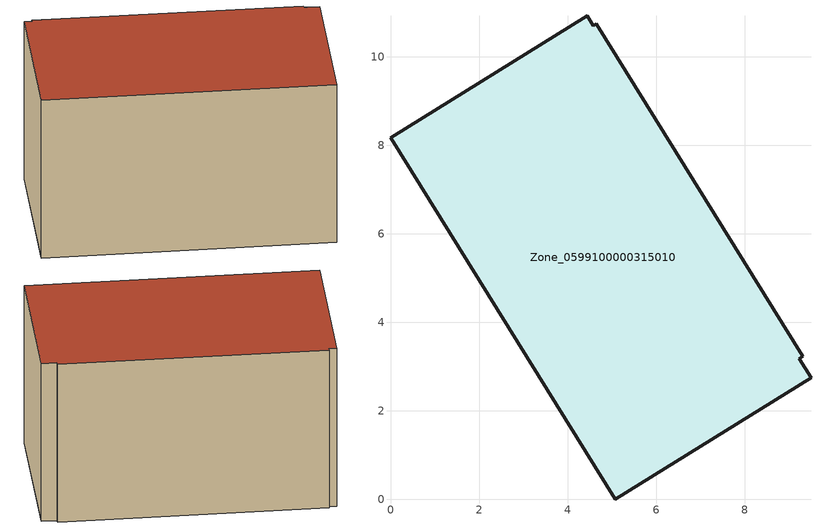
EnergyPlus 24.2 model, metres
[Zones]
Zone_0599100000315010
 floor ground (C_G): 9.31,3.24 9.23,3.18 9.5,2.75 5.08,0 0,8.17 4.44,10.93 4.58,10.71 4.64,10.74 z0
 wall outside (C_F): 5.08,0 9.5,2.75 9.23,3.18 9.31,3.24 4.64,10.74 4.58,10.71 4.44,10.93 0,8.17 5.08,0 z0:5.85
 roof outside (C_R): 9.23,3.18 9.31,3.24 4.64,10.74 4.58,10.71 4.44,10.93 0,8.17 5.08,0 9.5,2.75 z5.85
[BUILDING]
Pand.0599100000315010: North Axis=0; Terrain=City; Loads Convergence Tolerance Value=0.04; Temperature Convergence Tolerance Value=0.4; Solar Distribution=FullExterior; Maximum Number of Warmup Days=25; Minimum Number of Warmup Days=1
[Site:Location]
Rotterdam.The.Hague.AP_ZH_NLD Design_Conditions: Latitude=51.96; Longitude=4.45; Time Zone=1; Elevation=-4.5
[SITE:GROUNDTEMPERATURE:BUILDINGSURFACE]
18, 18, 18, 18, 18, 18, 18, 18, 18, 18, 18, 18
[MATERIAL] Thermal Absorptance=0.9; Solar Absorptance=0.7; Visible Absorptance=0.7
Name | Roughness | Thickness | Conductivity | Density | Specific Heat
G.TI.1992-2005 | MediumSmooth | 0.15 | 0.06 | 540 | 1210
F.TI.1992-2005 | Rough | 0.3 | 0.12 | 1920 | 840
R.TI.1992-2005 | MediumRough | 0.2 | 0.08 | 1500 | 1000
[CONSTRUCTION]
C_G: G.TI.1992-2005
C_F: F.TI.1992-2005
C_R: R.TI.1992-2005
[ZONE]
Zone_0599100000315010: Type=1; Multiplier=1; Ceiling Height=Autocalculate; Volume=Autocalculate; Floor Area=autocalculate; Part of Total Floor Area=Yes
[ZONEINFILTRATION:DESIGNFLOWRATE]
Infil_Zone_0599100000315010: Zone or ZoneList or Space or SpaceList=Zone_0599100000315010; Schedule=AlwaysOn; Design Flow Rate Calculation Method=Flow/Area; Flow Rate per Floor Area=0.0015; Constant Term Coefficient=1; Temperature Term Coefficient=0; Velocity Term Coefficient=0; Velocity Squared Term Coefficient=0
[HVACTEMPLATE:ZONE:IDEALLOADSAIRSYSTEM]
Zone_0599100000315010: Maximum Heating Supply Air Temperature=50; Minimum Cooling Supply Air Temperature=13; Maximum Heating Supply Air Humidity Ratio=0.0156; Minimum Cooling Supply Air Humidity Ratio=0.0077; Heating Limit=NoLimit; Cooling Limit=NoLimit; Dehumidification Control Type=ConstantSensibleHeatRatio; Cooling Sensible Heat Ratio=0.7; Dehumidification Setpoint=60; Humidification Control Type=None; Humidification Setpoint=30; Outdoor Air Method=None; Outdoor Air Flow Rate per Person=0.00944; Outdoor Air Flow Rate per Zone Floor Area=0; Outdoor Air Flow Rate per Zone=0; Demand Controlled Ventilation Type=None; Outdoor Air Economizer Type=NoEconomizer; Heat Recovery Type=None; Sensible Heat Recovery Effectiveness=0.7; Latent Heat Recovery Effectiveness=0.65
[ZONECONTROL:THERMOSTAT]
ThermostatControl_Zone_0599100000315010: Zone or ZoneList=Zone_0599100000315010; Control Type Schedule=DualSetpointControlType; Control 1=Thermostat_Zone_0599100000315010; Temperature Difference Between Cutout And Setpoint=0
[THERMOSTATSETPOINT:DUALSETPOINT]
Thermostat_Zone_0599100000315010: Heating Setpoint Temperature Schedule=HeatingSetpoint_Zone_0599100000315010; Cooling Setpoint Temperature Schedule=CoolingSetpoint_Zone_0599100000315010
[SCHEDULE:COMPACT]
HeatingSetpoint_Zone_0599100000315010: Through: 12/31, For: AllDays, Until: 24:00, 21
CoolingSetpoint_Zone_0599100000315010: Through: 12/31, For: AllDays, Until: 24:00, 24
DualSetpointControlType: Through: 12/31, For: AllDays, Until: 24:00, 4
AlwaysOn: Through: 12/31, For: AllDays, Until: 24:00, 1
